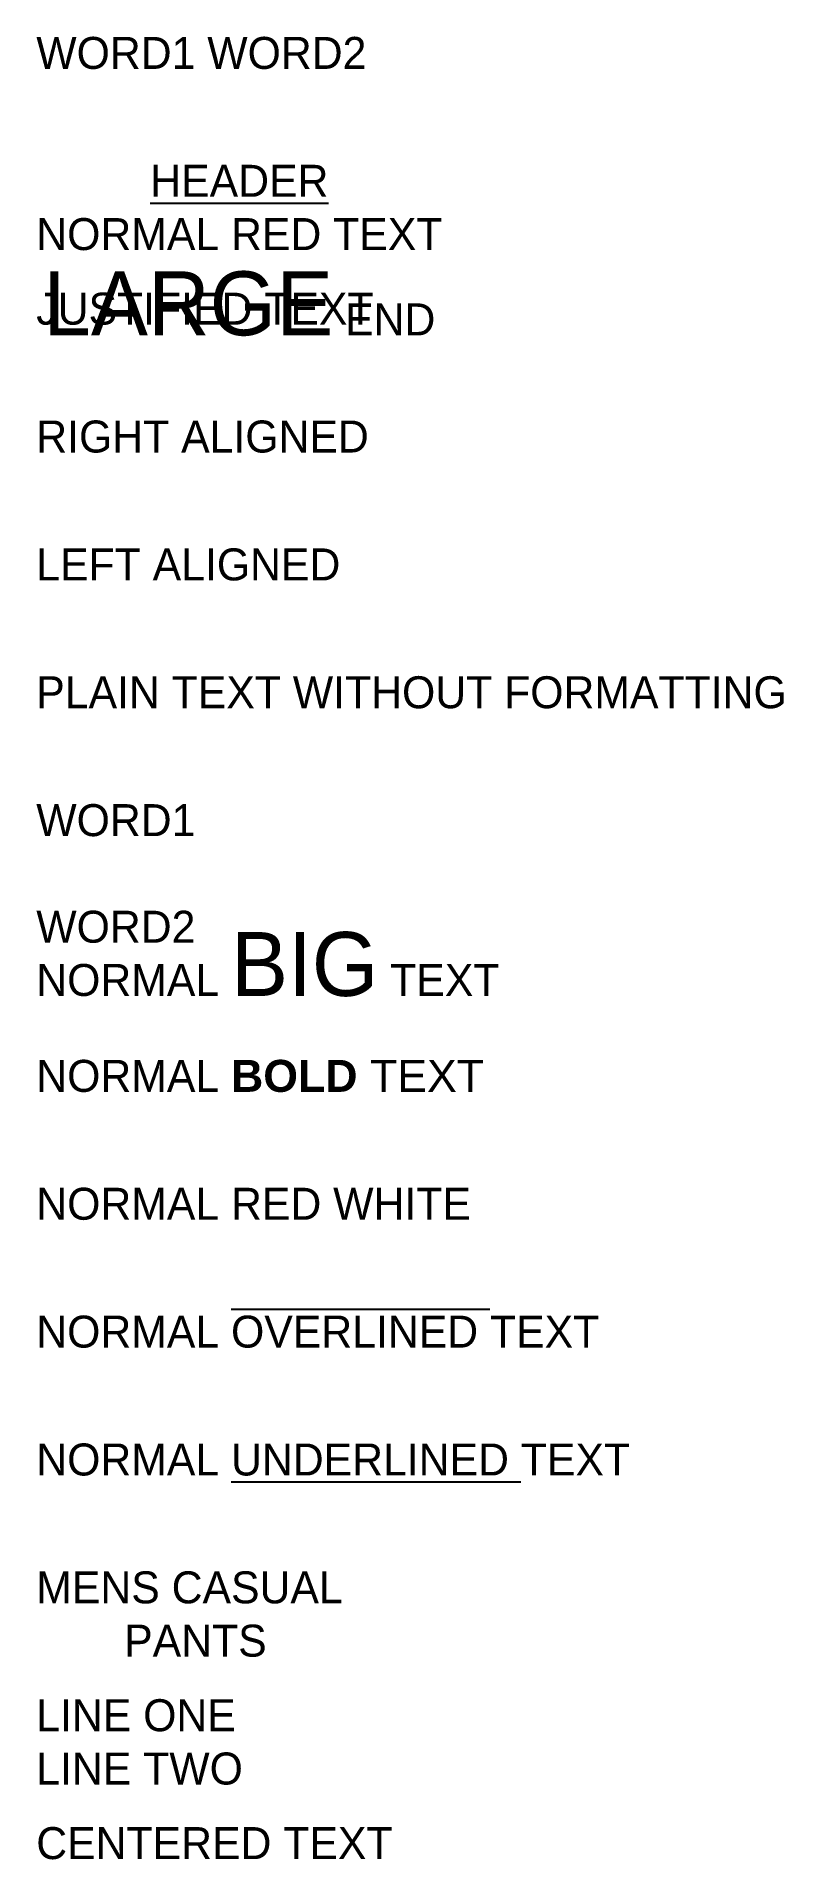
# Model space of a CAD drawing. Header units: metres. Extents: x 0 to 58, y -3 to 140.
import ezdxf

# ---------------------------------------------------------------- set-up
doc = ezdxf.new("R2010")
doc.units = ezdxf.units.M
doc.layers.add('FORMATTING_TEST', color=7, linetype='Continuous')

msp = doc.modelspace()

# ---------------------------------------------------------------- texts
at = {"layer": 'FORMATTING_TEST', "color": 7, "char_height": 2.5, "attachment_point": 1}
for s, insert in [('WORD1\\~WORD2', (0, 140)), ('\\pxqc;\\LHEADER\\l\\PNORMAL \\C1;RED\\C7; TEXT\\P\\H5;LARGE\\H2.5; END', (0, 130)), ('\\pxqj;JUSTIFIED TEXT', (0, 120)), ('\\pxqr;RIGHT ALIGNED', (0, 110)), ('\\pxql;LEFT ALIGNED', (0, 100)), ('PLAIN TEXT WITHOUT FORMATTING', (0, 90)), ('WORD1\\P\\PWORD2', (0, 80)), ('NORMAL \\H5;BIG\\H2.5; TEXT', (0, 70)), ('NORMAL \\fArial|b1|i0;BOLD\\fArial|b0|i0; TEXT', (0, 60)), ('NORMAL \\C1;RED\\C7; WHITE', (0, 50)), ('NORMAL \\OOVERLINED\\o TEXT', (0, 40)), ('NORMAL \\LUNDERLINED\\l TEXT', (0, 30)), ('\\pxqc;MENS CASUAL\\P PANTS', (0, 20)), ('LINE ONE\\PLINE TWO', (0, 10)), ('\\pxqc;CENTERED TEXT', (0, 0))]:
    msp.add_mtext(s, dxfattribs=dict(at, insert=insert))

doc.saveas('drawing.dxf')
